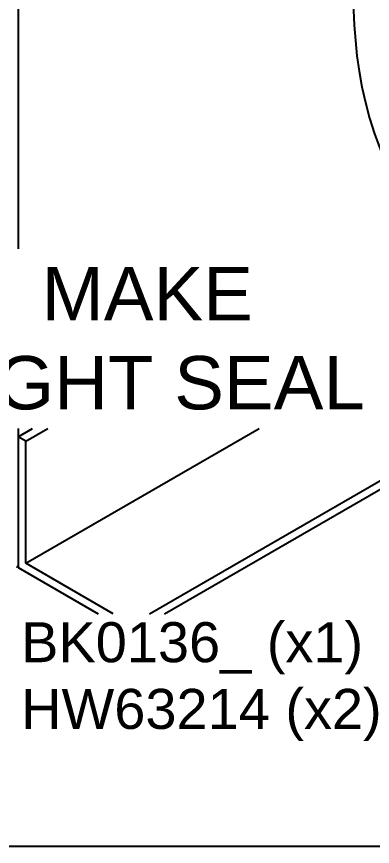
# Model space of a CAD drawing. Extents: x -1.1 to 11.2, y -6.8 to 0.
# Drawn here: x 4.562 to 6.228, y -6.81 to -2.922 of the extents above; entities that cross this region are included whole.
import ezdxf
from ezdxf import colors
from ezdxf.entities.mleader import LeaderData, LeaderLine
from ezdxf.math import Vec2, Vec3

# ---------------------------------------------------------------- set-up
doc = ezdxf.new("R2010")
doc.units = 0
doc.header["$LTSCALE"] = 0.5
doc.header["$MEASUREMENT"] = 0
doc.layers.add('FAB DWG', color=221, linetype='CONTINUOUS')
doc.layers.add('Housing', color=150, linetype='CONTINUOUS')
doc.layers.add('Text-Unprinted', color=131, linetype='CONTINUOUS', plot=False)
doc.styles.add('LSAD_Standard', font='arial.ttf')

msp = doc.modelspace()

# ---------------------------------------------------------------- linework, layer by layer
at = {"layer": 'Housing', "transparency": 16777216}
for p, q in [((4.5695, -2.4086), (4.5695, -4.0098)), ((5.1844, -5.7198), (7.2049, -4.5534)), ((5.2551, -5.7198), (7.2393, -4.5743)), ((4.5695, -4.8517), (4.5695, -5.4951)), ((4.5695, -4.8908), (4.6373, -4.8517)), ((4.6049, -5.4828), (5.6981, -4.8517)), ((4.6049, -4.9113), (4.708, -4.8517)), ((4.5695, -4.8908), (4.5695, -5.5032)), ((4.6049, -4.9113), (4.5695, -4.8908)), ((4.6049, -5.4828), (4.6049, -4.9113)), ((4.5675, -5.4997), (4.5695, -5.4985)), ((4.5695, -5.5032), (4.9446, -5.7198)), ((5.0153, -5.7198), (4.6049, -5.4828))]:
    msp.add_line(p, q, dxfattribs=at)
msp.add_arc((4.5652, -5.4958), 0.00437, 230.7967, 9.214, dxfattribs=at)
at = {"layer": 'Housing', "color": 1, "transparency": 16777216}
msp.add_open_spline([(5.8441, -1.1155), (6.1949, -1.6257), (6.138, -2.5994), (6.0811, -4.046), (7.6509, -4.7943)], degree=3, knots=[0.597018, 0.597018, 0.597018, 0.597018, 1, 1.599652, 1.599652, 1.599652, 1.599652], dxfattribs=at)
at = {"layer": 'Text-Unprinted', "ltscale": 0.5, "transparency": 16777216}
msp.add_lwpolyline([(0, 0), (11.1642, 0), (11.1642, -6.81), (0, -6.81)], close=True, dxfattribs=at)

# ---------------------------------------------------------------- texts
at = {"layer": 'FAB DWG', "transparency": 16777216, "insert": (5.1747, -4.4308), "char_height": 0.25, "attachment_point": 5, "style": 'LSAD_Standard'}
msp.add_mtext_dynamic_manual_height_columns('\\A1;MAKE TIGHT SEAL', width=2.034107, gutter_width=16.875, heights=[0], dxfattribs=at)

# ---------------------------------------------------------------- leaders
at = {"layer": 'FAB DWG', "ltscale": 0.5, "transparency": 16777216}
ml = msp.add_multileader_mtext('Standard', dxfattribs=at)
ml.set_content('\\A1;BK0136_ (x1)\\PHW63214 (x2)', color=256, style='LSAD_Standard')
ml.set_leader_properties()
ml.build(insert=Vec2(0, 0))
ml.multileader.update_dxf_attribs({"text_left_attachment_type": 2, "dogleg_length": 0.36, "arrow_head_size": 0.1875})
ctx = ml.context
ctx.base_point, ctx.char_height, ctx.arrow_head_size, ctx.landing_gap_size, ctx.plane_origin = Vec3(4.4935, -6.0401), 0.1875, 0.1875, 0.09, Vec3(2.2403, 9.6632)
ctx.left_attachment = 2
notes = []
notes.append((ctx, [(0, (1, 1, 0), (4.1263, -6.0401), (1, 0), 0.3672, [(0, [(3.4872, -6.4231)], 0, [])])]))
ctx.mtext.insert, ctx.mtext.width, ctx.mtext.defined_height, ctx.mtext.flow_direction = Vec3(4.5835, -5.7594), 2.351815, 0.6491, 5
for ctx, leaders in notes:
    for number, flags, end, landing, length, lines in leaders:
        leader = LeaderData()
        leader.index, (leader.has_last_leader_line, leader.has_dogleg_vector, leader.attachment_direction) = number, flags
        leader.last_leader_point, leader.dogleg_vector, leader.dogleg_length = Vec3(end), Vec3(landing), length
        for number, points, colour, breaks in lines:
            line = LeaderLine()
            line.index, line.vertices, line.color, line.breaks = number, Vec3.list(points), colors.encode_raw_color(colour), breaks
            leader.lines.append(line)
        ctx.leaders.append(leader)

doc.saveas('drawing.dxf')
